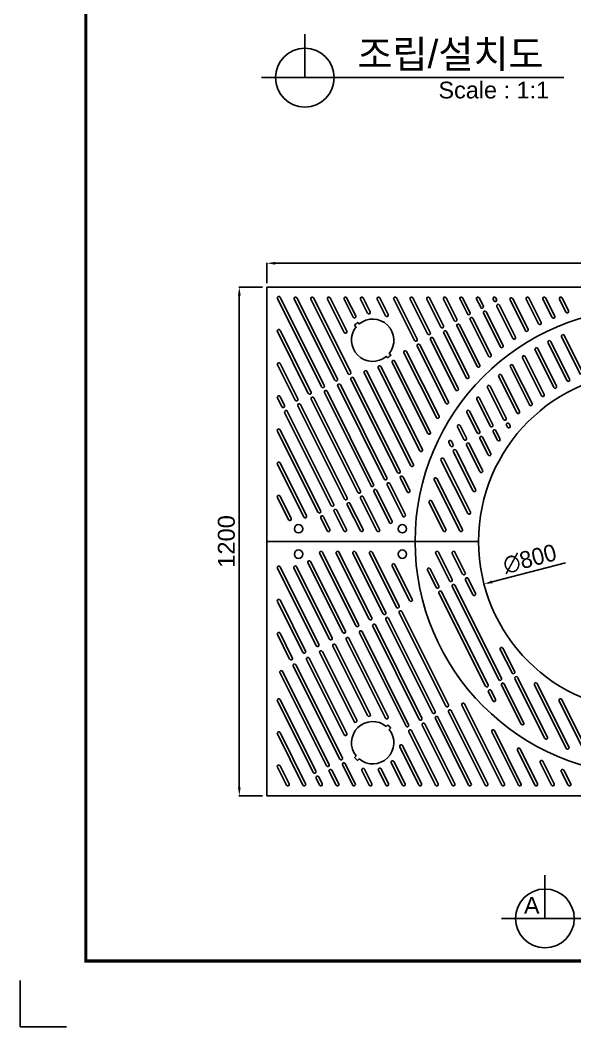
# Model space of a CAD drawing. Header units: millimetres. Extents: x 28332 to 34852, y -49763 to -45153.
# Drawn here: x 28332 to 29642, y -49763 to -47387 of the extents above; entities that cross this region are included whole.
import ezdxf
from ezdxf.enums import TextEntityAlignment as Align

# ---------------------------------------------------------------- set-up
doc = ezdxf.new("R2010")
doc.units = ezdxf.units.MM
doc.layers.add('LAYOUT', color=7, linetype='Continuous')
doc.layers.add('TEXT', color=7, linetype='Continuous')
doc.styles.get("Standard").update_dxf_attribs({"font": 'arial.ttf'})
doc.dimstyles.new('ISO-25', dxfattribs={"dimtxt": 40, "dimasz": 20, "dimexe": 1.25, "dimexo": 10, "dimgap": 10, "dimtad": 1, "dimdec": 0, "dimtxsty": 'Standard', "dimcen": 2.5, "dimclrd": 3, "dimclre": 3, "dimclrt": 3, "dimadec": 0, "dimazin": 0, "dimtfac": 1, "dimtdec": 0, "dimtmove": 0, "dimatfit": 3, "dimfxl": 0, "dimarcsym": 0})

# ---------------------------------------------------------------- blocks, each defined once
blk = doc.blocks.new('*D41')
at = {"color": 3, "lineweight": -2, "transparency": 16777216}
for p, q in [((28914.5, -48007.4), (28914.5, -47959.6)), ((30694.5, -47960.8), (28934.5, -47960.8)), ((30714.5, -48007.4), (30714.5, -47959.6))]:
    blk.add_line(p, q, dxfattribs=at)
at = {"color": 3, "transparency": 16777216}
for points in [[(28934.5, -47957.5), (28934.5, -47964.1), (28914.5, -47960.8)], [(30694.5, -47957.5), (30694.5, -47964.1), (30714.5, -47960.8)]]:
    blk.add_solid(points, dxfattribs=at)
at = {"layer": 'Defpoints', "color": 0, "transparency": 16777216}
for p in [(28914.5, -47960.8), (28914.5, -48017.4), (30714.5, -48017.4)]:
    blk.add_point(p, dxfattribs=at)
at = {"color": 3, "transparency": 16777216, "insert": (29814.5, -47930.4), "char_height": 40, "attachment_point": 5}
blk.add_mtext('1800', dxfattribs=at)
blk = doc.blocks.new('*D42')
at = {"color": 3, "lineweight": -2, "transparency": 16777216}
for p, q in [((28904.5, -48017.4), (28848.2, -48017.4)), ((28849.5, -49197.4), (28849.5, -48037.4)), ((28904.5, -49217.4), (28848.2, -49217.4))]:
    blk.add_line(p, q, dxfattribs=at)
at = {"color": 3, "transparency": 16777216}
for points in [[(28846.2, -48037.4), (28852.8, -48037.4), (28849.5, -48017.4)], [(28846.2, -49197.4), (28852.8, -49197.4), (28849.5, -49217.4)]]:
    blk.add_solid(points, dxfattribs=at)
at = {"layer": 'Defpoints', "color": 0, "transparency": 16777216}
for p in [(28849.5, -48017.4), (28914.5, -48017.4), (28914.5, -49217.4)]:
    blk.add_point(p, dxfattribs=at)
at = {"color": 3, "transparency": 16777216, "insert": (28819.1, -48617.4), "char_height": 40, "attachment_point": 5, "rotation": 90}
blk.add_mtext('1200', dxfattribs=at)
blk = doc.blocks.new('*D43')
at = {"color": 3, "lineweight": -2, "transparency": 16777216}
blk.add_line((29620, -48667.8), (29446.6, -48712.8), dxfattribs=at)
at = {"color": 3, "transparency": 16777216}
blk.add_solid([(29445.8, -48709.6), (29447.5, -48716), (29427.3, -48717.8)], dxfattribs=at)
at = {"layer": 'Defpoints', "color": 0, "transparency": 16777216}
for p in [(30201.6, -48516.9), (29427.3, -48717.8)]:
    blk.add_point(p, dxfattribs=at)
at = {"color": 3, "transparency": 16777216, "insert": (29535.4, -48658.8), "char_height": 40, "attachment_point": 5, "rotation": 14.5477}
blk.add_mtext('{\\fPMingLiU|b0|i0|c136|p0;∅800}', dxfattribs=at)

msp = doc.modelspace()

# ---------------------------------------------------------------- linework, layer by layer
for p, q in [((29004.2, -47522.7), (29004.2, -47420.4)), ((29615.5, -47522.7), (28901.8, -47522.7)), ((28914.5, -48617.4), (28914.5, -48017.4)), ((28914.5, -48017.4), (30714.5, -48017.4)), ((29050.1, -48249.5), (28945.7, -48040.8)), ((29043.8, -48252.7), (28939.5, -48043.9)), ((29075.1, -48237), (28979.4, -48045.5)), ((29081.4, -48233.9), (28985.6, -48042.4)), ((29106.4, -48221.4), (29018.5, -48045.5)), ((29112.7, -48218.2), (29024.8, -48042.4)), ((29096.9, -48124), (29057.6, -48045.5)), ((29103.1, -48120.8), (29063.9, -48042.4)), ((29118.1, -48088.1), (29096.8, -48045.5)), ((29124.3, -48085), (29103, -48042.4)), ((29152.4, -48078.5), (29135.9, -48045.5)), ((29158.7, -48075.4), (29142.2, -48042.4)), ((29194.7, -48084.8), (29175, -48045.5)), ((29201, -48081.7), (29181.3, -48042.4)), ((29263, -48143.1), (29214.2, -48045.5)), ((29269.2, -48140), (29220.4, -48042.4)), ((29294.3, -48127.4), (29253.3, -48045.5)), ((29300.5, -48124.3), (29259.5, -48042.4)), ((29325.6, -48111.8), (29292.4, -48045.5)), ((29331.8, -48108.7), (29298.7, -48042.4)), ((29356.9, -48096.1), (29331.6, -48045.5)), ((29363.1, -48093), (29337.8, -48042.4)), ((29388.2, -48080.5), (29370.7, -48045.5)), ((29394.4, -48077.4), (29376.9, -48042.4)), ((29419.5, -48064.8), (29409.8, -48045.5)), ((29425.8, -48061.7), (29416.1, -48042.4)), ((29450.8, -48049.2), (29448.9, -48045.5)), ((29457.1, -48046.1), (29455.2, -48042.4)), ((29495.3, -48138.1), (29457.5, -48062.6)), ((29501.5, -48135), (29463.8, -48059.5)), ((29525.3, -48119.9), (29488.8, -48046.9)), ((29531.5, -48116.8), (29495.1, -48043.8)), ((29556.3, -48103.6), (29527.2, -48045.5)), ((29562.5, -48100.5), (29533.5, -48042.4)), ((29588, -48088.8), (29566.3, -48045.5)), ((29594.3, -48085.7), (29572.6, -48042.4)), ((29620.7, -48076), (29605.5, -48045.5)), ((29627, -48072.8), (29611.7, -48042.4)), ((29466.2, -48158.2), (29426.2, -48078.3)), ((29472.5, -48155.1), (29432.5, -48075.1)), ((29411.1, -48204.6), (29363.6, -48109.6)), ((29417.4, -48201.5), (29369.8, -48106.4)), ((29438.1, -48180.4), (29394.9, -48093.9)), ((29444.4, -48177.3), (29401.2, -48090.8)), ((29012.5, -48268.3), (28939.5, -48122.2)), ((29018.8, -48265.2), (28945.7, -48119.1)), ((29385.2, -48231), (29332.3, -48125.2)), ((29391.4, -48227.9), (29338.5, -48122.1)), ((29655.2, -48223.3), (29610.6, -48134.1)), ((29661.5, -48220.2), (29616.9, -48130.9)), ((29336.9, -48291), (29269.7, -48156.5)), ((29343.2, -48287.9), (29275.9, -48153.4)), ((29360.4, -48259.8), (29301, -48140.9)), ((29366.7, -48256.6), (29307.2, -48137.7)), ((29623.3, -48237.7), (29578.6, -48148.3)), ((29629.6, -48234.6), (29584.9, -48145.2)), ((29314.9, -48325.1), (29238.4, -48172.2)), ((29321.1, -48322), (29244.6, -48169)), ((29562.9, -48273.4), (29518.2, -48183.9)), ((29569.2, -48270.3), (29524.4, -48180.8)), ((29592.5, -48254.3), (29547.9, -48165.1)), ((29598.7, -48251.2), (29554.1, -48161.9)), ((28981.2, -48284), (28939.5, -48200.4)), ((28987.5, -48280.8), (28945.7, -48197.3)), ((29275.7, -48403.4), (29177.8, -48207.5)), ((29282, -48400.3), (29184, -48204.3)), ((29294.4, -48362.4), (29210.6, -48195)), ((29300.6, -48359.3), (29216.9, -48191.8)), ((29534.7, -48295.2), (29489.6, -48205)), ((29540.9, -48292.1), (29495.8, -48201.8)), ((29229.3, -48451.5), (29119.4, -48231.6)), ((29254.4, -48439), (29144.5, -48219.1)), ((29260.7, -48435.9), (29150.7, -48216)), ((29504.8, -48313.8), (29462, -48228.2)), ((29511.1, -48310.7), (29468.3, -48225.1)), ((29191.8, -48470.3), (29081.8, -48250.4)), ((29198, -48467.2), (29088.1, -48247.3)), ((29223.1, -48454.7), (29113.1, -48234.8)), ((29473.5, -48329.4), (29435.7, -48253.8)), ((29479.8, -48326.3), (29442, -48250.7)), ((28949.9, -48299.6), (28939.5, -48278.7)), ((28956.2, -48296.5), (28945.7, -48275.6)), ((29135.4, -48498.5), (29025.5, -48278.6)), ((29160.5, -48486), (29050.5, -48266.1)), ((29166.7, -48482.8), (29056.8, -48263)), ((29448.5, -48342), (29416.9, -48278.8)), ((29097.9, -48517.3), (28987.9, -48297.4)), ((29104.1, -48514.1), (28994.2, -48294.3)), ((29129.2, -48501.6), (29019.2, -48281.7)), ((29442.2, -48345.1), (29410.6, -48281.9)), ((29066.6, -48532.9), (28956.6, -48313)), ((29072.8, -48529.8), (28962.9, -48309.9)), ((29410.9, -48360.7), (29386.9, -48312.7)), ((29417.2, -48357.6), (29393.2, -48309.6)), ((29379.6, -48376.4), (29364.7, -48346.6)), ((29385.9, -48373.3), (29371, -48343.4)), ((29482.5, -48347.4), (29480.2, -48342.8)), ((29488.8, -48344.3), (29486.5, -48339.7)), ((29035.3, -48548.6), (28939.5, -48357)), ((29041.5, -48545.4), (28945.7, -48353.8)), ((29437.2, -48413.2), (29417.6, -48374.2)), ((29443.4, -48410.1), (29423.9, -48371)), ((29458.9, -48378.4), (29448.9, -48358.5)), ((29465.1, -48375.3), (29455.2, -48355.4)), ((29348.3, -48392), (29344.2, -48383.9)), ((29354.6, -48388.9), (29350.5, -48380.8)), ((29417.7, -48452.6), (29386.3, -48389.8)), ((29424, -48449.5), (29392.6, -48386.7)), ((29401.3, -48497.9), (29355, -48405.5)), ((29407.5, -48494.8), (29361.3, -48402.3)), ((29001.9, -48560), (28939.5, -48435.2)), ((29008.1, -48556.9), (28945.7, -48432.1)), ((29388.9, -48551.4), (29325.8, -48425.4)), ((29395.1, -48548.3), (29332.1, -48422.2)), ((29245.9, -48500.3), (29229.8, -48468.1)), ((29252.2, -48497.2), (29236.1, -48464.9)), ((29376.5, -48589.2), (29316.3, -48468.8)), ((29235.3, -48557.4), (29198.5, -48483.7)), ((29241.6, -48554.2), (29204.8, -48480.6)), ((29370.2, -48592.4), (29310, -48471.9)), ((28965.8, -48566.1), (28939.5, -48513.5)), ((28972, -48562.9), (28945.7, -48510.4)), ((29174.5, -48592.4), (29135.9, -48515)), ((29180.8, -48589.2), (29142.1, -48511.9)), ((29203.9, -48572.9), (29167.2, -48499.4)), ((29210.2, -48569.7), (29173.4, -48496.2)), ((29135.4, -48592.4), (29104.6, -48530.7)), ((29141.7, -48589.2), (29110.8, -48527.5)), ((29331.1, -48592.4), (29297.6, -48525.4)), ((29337.3, -48589.2), (29303.8, -48522.2)), ((29057.1, -48592.4), (29042, -48562)), ((29063.4, -48589.2), (29048.2, -48558.9)), ((29096.3, -48592.4), (29073.3, -48546.3)), ((29102.5, -48589.2), (29079.5, -48543.2)), ((29414.5, -48617.4), (28914.5, -48617.4)), ((28914.5, -49217.4), (28914.5, -48617.4)), ((29039.4, -48645.5), (29124.9, -48816.6)), ((29045.7, -48642.4), (29131.2, -48813.5)), ((29078.5, -48645.5), (29156.2, -48800.9)), ((29084.8, -48642.4), (29162.5, -48797.8)), ((29117.7, -48645.5), (29189.1, -48788.4)), ((29123.9, -48642.4), (29195.4, -48785.3)), ((29156.8, -48645.5), (29220.4, -48772.8)), ((29163, -48642.4), (29226.7, -48769.6)), ((29313.3, -48645.5), (29345.6, -48710.1)), ((29319.6, -48642.4), (29351.9, -48707)), ((29352.4, -48645.5), (29376.9, -48694.5)), ((29358.7, -48642.4), (29383.2, -48691.4)), ((28939.5, -48680.4), (29031, -48863.5)), ((28945.7, -48677.3), (29037.3, -48860.4)), ((28978.4, -48680.1), (29062.3, -48847.9)), ((28984.7, -48677), (29068.6, -48844.8)), ((29011.4, -48667.8), (29093.6, -48832.2)), ((29017.7, -48664.7), (29099.9, -48829.1)), ((29210.5, -48674.7), (29251.7, -48757.1)), ((29216.8, -48671.6), (29258, -48754)), ((29300.1, -48681.6), (29320.6, -48722.7)), ((29293.8, -48684.7), (29314.3, -48725.8)), ((29389.9, -48704.8), (29407.6, -48740.1)), ((29352.4, -48723.6), (29462.3, -48943.4)), ((29358.6, -48720.4), (29468.6, -48940.3)), ((29383.7, -48707.9), (29401.3, -48743.2)), ((29321, -48739.2), (29431, -48959.1)), ((29327.3, -48736.1), (29437.2, -48956)), ((28939.5, -48758.7), (28999.7, -48879.2)), ((28945.7, -48755.5), (29006, -48876.1)), ((29195.8, -48801.8), (29305.8, -49021.7)), ((29202.1, -48798.7), (29312, -49018.6)), ((29227.1, -48786.2), (29337.1, -49006)), ((29233.4, -48783), (29343.3, -49002.9)), ((29164.5, -48817.5), (29274.5, -49037.4)), ((29170.8, -48814.3), (29280.7, -49034.2)), ((28939.5, -48836.9), (28968.4, -48894.8)), ((28945.7, -48833.8), (28974.7, -48891.7)), ((29101.9, -48848.8), (29194.8, -49034.6)), ((29108.2, -48845.7), (29201.1, -49031.5)), ((29133.2, -48833.1), (29243.2, -49053)), ((29139.5, -48830), (29249.4, -49049.9)), ((29070.6, -48864.4), (29152.6, -49028.4)), ((29076.9, -48861.3), (29158.9, -49025.3)), ((29465.9, -48872.4), (29493.6, -48927.8)), ((29472.2, -48869.2), (29499.9, -48924.7)), ((29008, -48895.7), (29097, -49073.7)), ((29014.3, -48892.6), (29103.2, -49070.5)), ((29039.3, -48880.1), (29120.5, -49042.5)), ((29045.6, -48877), (29126.8, -49039.4)), ((28976.7, -48911.4), (29086.6, -49131.3)), ((28983, -48908.3), (29092.9, -49128.1)), ((28945.4, -48927), (29055.3, -49146.9)), ((28951.6, -48923.9), (29061.6, -49143.8)), ((29500.3, -48941.2), (29570.9, -49082.5)), ((29506.6, -48938.1), (29577.2, -49079.3)), ((29469, -48956.9), (29514.8, -49048.4)), ((29475.3, -48953.7), (29521, -49045.3)), ((29546.5, -48955.4), (29621.7, -49105.7)), ((29552.8, -48952.2), (29627.9, -49102.5)), ((28945.7, -48990.3), (29030.3, -49159.4)), ((29437.7, -48972.5), (29448.2, -48993.5)), ((29444, -48969.4), (29454.4, -48990.3)), ((29611, -48990.5), (29675.1, -49118.6)), ((28939.5, -48993.5), (29024, -49162.6)), ((29375.1, -49003.8), (29469.4, -49192.4)), ((29381.3, -49000.7), (29475.6, -49189.2)), ((29604.8, -48993.6), (29668.8, -49121.8)), ((29312.5, -49035.1), (29391.1, -49192.4)), ((29318.7, -49032), (29397.4, -49189.2)), ((29343.8, -49019.5), (29430.2, -49192.4)), ((29350, -49016.3), (29436.5, -49189.2)), ((29256.1, -49063.3), (29319.1, -49189.2)), ((29281.2, -49050.8), (29352, -49192.4)), ((29287.4, -49047.6), (29358.2, -49189.2)), ((28939.5, -49071.7), (28999.8, -49192.4)), ((28945.7, -49068.6), (29006, -49189.2)), ((29249.9, -49066.4), (29312.8, -49192.4)), ((29445.7, -49066.8), (29508.5, -49192.4)), ((29452, -49063.7), (29514.7, -49189.2)), ((29228.7, -49102.3), (29273.7, -49192.4)), ((29235, -49099.2), (29280, -49189.2)), ((29506.4, -49109.9), (29547.6, -49192.4)), ((29512.7, -49106.8), (29553.9, -49189.2)), ((28939.5, -49150), (28960.6, -49192.4)), ((28945.7, -49146.8), (28966.9, -49189.2)), ((29068.3, -49157.2), (29084.3, -49189.2)), ((29093.3, -49144.7), (29117.2, -49192.4)), ((29099.6, -49141.6), (29123.4, -49189.2)), ((29138.9, -49157.6), (29156.3, -49192.4)), ((29145.2, -49154.4), (29162.6, -49189.2)), ((29178, -49157.4), (29195.4, -49192.4)), ((29184.2, -49154.3), (29201.7, -49189.2)), ((29208.5, -49140.2), (29234.6, -49192.4)), ((29214.7, -49137), (29240.8, -49189.2)), ((29560.2, -49139.2), (29586.7, -49192.4)), ((29566.5, -49136.1), (29593, -49189.2)), ((29616, -49157), (29632.1, -49189.2)), ((29030.7, -49176), (29038.9, -49192.4)), ((29037, -49172.9), (29045.2, -49189.2)), ((29062, -49160.3), (29078, -49192.4)), ((29609.8, -49160.2), (29625.9, -49192.4)), ((30714.5, -49217.4), (28914.5, -49217.4)), ((29571.2, -49507.1), (29571.2, -49404.7)), ((30182.5, -49507.1), (29468.8, -49507.1)), ((28331.9, -49763), (28331.9, -49653.2)), ((28441.6, -49763), (28331.9, -49763))]:
    msp.add_line(p, q)
for points in [[(29200.1, -48184.3, 0.045549), (29207.1, -48177.1), (29203.5, -48173.6, 0.904534), (29132.4, -48104), (29128.8, -48100.4, 0.045549), (29121.8, -48107.6), (29125.4, -48111.1, 0.904534), (29196.5, -48180.7)], [(29200.1, -49050.4, -0.045549), (29207.1, -49057.6), (29203.5, -49061.1, -0.904534), (29132.4, -49130.7), (29128.8, -49134.3, -0.045549), (29121.8, -49127.1), (29125.4, -49123.6, -0.904534), (29196.5, -49054)]]:
    msp.add_lwpolyline(points, format="xyb", close=True)
for centre, radius in [((29004.2, -47522.7), 69.4), ((28989.5, -48587.4), 10), ((29234.5, -48587.4), 10), ((28989.5, -48647.4), 10), ((29234.5, -48647.4), 10), ((29571.2, -49507.1), 69.4)]:
    msp.add_circle(centre, radius)
for centre, radius, start, end in [((28942.6, -48042.4), 3.5, 26.5651, 206.5651), ((28982.5, -48043.9), 3.5, 26.5651, 206.5651), ((29021.6, -48043.9), 3.5, 26.5651, 206.5651), ((29060.8, -48043.9), 3.5, 26.5651, 206.5651), ((29099.9, -48043.9), 3.5, 26.5651, 206.5651), ((29139, -48043.9), 3.5, 26.5651, 206.5651), ((29178.2, -48043.9), 3.5, 26.5651, 206.5651), ((29217.3, -48043.9), 3.5, 26.5651, 206.5651), ((29256.4, -48043.9), 3.5, 26.5651, 206.5651), ((29295.6, -48043.9), 3.5, 26.5651, 206.5651), ((29334.7, -48043.9), 3.5, 26.5651, 206.5651), ((29373.8, -48043.9), 3.5, 26.5651, 206.5651), ((29412.9, -48043.9), 3.5, 26.5651, 206.5651), ((29452.1, -48043.9), 3.5, 26.5651, 206.5651), ((29491.9, -48045.4), 3.5, 26.5651, 206.5651), ((29530.3, -48043.9), 3.5, 26.5651, 206.5651), ((29569.5, -48043.9), 3.5, 26.5651, 206.5651), ((29608.6, -48043.9), 3.5, 26.5651, 206.5651), ((29422.6, -48063.3), 3.5, 206.5651, 26.5651), ((29453.9, -48047.6), 3.5, 206.5651, 26.5651), ((29453.9, -48047.6), 3.5, 206.5651, 26.5651), ((29460.6, -48061), 3.5, 26.5651, 206.5651), ((29121.2, -48086.6), 3.5, 206.5651, 26.5651), ((29155.5, -48076.9), 3.5, 206.5651, 26.5651), ((29197.8, -48083.2), 3.5, 206.5651, 26.5651), ((29814.5, -48617.4), 550, 0, 180), ((29391.3, -48078.9), 3.5, 206.5651, 26.5651), ((29398, -48092.3), 3.5, 26.5651, 206.5651), ((29429.3, -48076.7), 3.5, 26.5651, 206.5651), ((29591.1, -48087.3), 3.5, 206.5651, 26.5651), ((29623.8, -48074.4), 3.5, 206.5651, 26.5651), ((29328.7, -48110.2), 3.5, 206.5651, 26.5651), ((29360, -48094.6), 3.5, 206.5651, 26.5651), ((29366.7, -48108), 3.5, 26.5651, 206.5651), ((29559.4, -48102), 3.5, 206.5651, 26.5651), ((28942.6, -48120.6), 3.5, 26.5651, 206.5651), ((29100, -48122.4), 3.5, 206.5651, 26.5651), ((29297.4, -48125.9), 3.5, 206.5651, 26.5651), ((29304.1, -48139.3), 3.5, 26.5651, 206.5651), ((29335.4, -48123.6), 3.5, 26.5651, 206.5651), ((29498.4, -48136.5), 3.5, 206.5651, 26.5651), ((29528.4, -48118.3), 3.5, 206.5651, 26.5651), ((29613.8, -48132.5), 3.5, 26.5651, 206.5651), ((29266.1, -48141.5), 3.5, 206.5651, 26.5651), ((29272.8, -48154.9), 3.5, 26.5651, 206.5651), ((29469.3, -48156.7), 3.5, 206.5651, 26.5651), ((29551, -48163.5), 3.5, 26.5651, 206.5651), ((29581.8, -48146.8), 3.5, 26.5651, 206.5651), ((29241.5, -48170.6), 3.5, 26.5651, 206.5651), ((29441.3, -48178.8), 3.5, 206.5651, 26.5651), ((29521.3, -48182.4), 3.5, 26.5651, 206.5651), ((28942.6, -48198.9), 3.5, 26.5651, 206.5651), ((29180.9, -48205.9), 3.5, 26.5651, 206.5651), ((29213.8, -48193.4), 3.5, 26.5651, 206.5651), ((29414.2, -48203), 3.5, 206.5651, 26.5651), ((29492.7, -48203.4), 3.5, 26.5651, 206.5651), ((29109.6, -48219.8), 3.5, 206.5651, 26.5651), ((29116.3, -48233.2), 3.5, 26.5651, 206.5651), ((29147.6, -48217.6), 3.5, 26.5651, 206.5651), ((29388.3, -48229.4), 3.5, 206.5651, 26.5651), ((29814.5, -48617.4), 400, 0, 180), ((29465.2, -48226.6), 3.5, 26.5651, 206.5651), ((29047, -48251.1), 3.5, 206.5651, 26.5651), ((29078.3, -48235.4), 3.5, 206.5651, 26.5651), ((29085, -48248.9), 3.5, 26.5651, 206.5651), ((29438.8, -48252.2), 3.5, 26.5651, 206.5651), ((29595.6, -48252.7), 3.5, 206.5651, 26.5651), ((29626.5, -48236.2), 3.5, 206.5651, 26.5651), ((28942.6, -48277.1), 3.5, 26.5651, 206.5651), ((29015.7, -48266.8), 3.5, 206.5651, 26.5651), ((29022.4, -48280.2), 3.5, 26.5651, 206.5651), ((29053.7, -48264.5), 3.5, 26.5651, 206.5651), ((29363.6, -48258.2), 3.5, 206.5651, 26.5651), ((29413.8, -48280.3), 3.5, 26.5651, 206.5651), ((29566, -48271.8), 3.5, 206.5651, 26.5651), ((28953, -48298.1), 3.5, 206.5651, 26.5651), ((28984.4, -48282.4), 3.5, 206.5651, 26.5651), ((28991.1, -48295.8), 3.5, 26.5651, 206.5651), ((29340.1, -48289.5), 3.5, 206.5651, 26.5651), ((29537.8, -48293.6), 3.5, 206.5651, 26.5651), ((28959.8, -48311.5), 3.5, 26.5651, 206.5651), ((29318, -48323.6), 3.5, 206.5651, 26.5651), ((29390, -48311.1), 3.5, 26.5651, 206.5651), ((29476.7, -48327.9), 3.5, 206.5651, 26.5651), ((29508, -48312.2), 3.5, 206.5651, 26.5651), ((29367.8, -48345), 3.5, 26.5651, 206.5651), ((29445.4, -48343.5), 3.5, 206.5651, 26.5651), ((29483.4, -48341.3), 3.5, 26.5651, 206.5651), ((29485.7, -48345.9), 3.5, 206.5651, 26.5651), ((28942.6, -48355.4), 3.5, 26.5651, 206.5651), ((29297.5, -48360.9), 3.5, 206.5651, 26.5651), ((29382.7, -48374.8), 3.5, 206.5651, 26.5651), ((29414, -48359.2), 3.5, 206.5651, 26.5651), ((29420.8, -48372.6), 3.5, 26.5651, 206.5651), ((29452.1, -48356.9), 3.5, 26.5651, 206.5651), ((29347.4, -48382.3), 3.5, 26.5651, 206.5651), ((29351.4, -48390.5), 3.5, 206.5651, 26.5651), ((29389.5, -48388.2), 3.5, 26.5651, 206.5651), ((29462, -48376.8), 3.5, 206.5651, 26.5651), ((29278.9, -48401.9), 3.5, 206.5651, 26.5651), ((29329, -48423.8), 3.5, 26.5651, 206.5651), ((29358.1, -48403.9), 3.5, 26.5651, 206.5651), ((29440.3, -48411.7), 3.5, 206.5651, 26.5651), ((28942.6, -48433.7), 3.5, 26.5651, 206.5651), ((29257.5, -48437.4), 3.5, 206.5651, 26.5651), ((29194.9, -48468.7), 3.5, 206.5651, 26.5651), ((29226.2, -48453.1), 3.5, 206.5651, 26.5651), ((29232.9, -48466.5), 3.5, 26.5651, 206.5651), ((29313.1, -48470.4), 3.5, 26.5651, 206.5651), ((29420.9, -48451.1), 3.5, 206.5651, 26.5651), ((29163.6, -48484.4), 3.5, 206.5651, 26.5651), ((29201.6, -48482.2), 3.5, 26.5651, 206.5651), ((28942.6, -48511.9), 3.5, 26.5651, 206.5651), ((29101, -48515.7), 3.5, 206.5651, 26.5651), ((29132.3, -48500), 3.5, 206.5651, 26.5651), ((29139, -48513.5), 3.5, 26.5651, 206.5651), ((29170.3, -48497.8), 3.5, 26.5651, 206.5651), ((29249, -48498.7), 3.5, 206.5651, 26.5651), ((29404.4, -48496.4), 3.5, 206.5651, 26.5651), ((29069.7, -48531.3), 3.5, 206.5651, 26.5651), ((29107.7, -48529.1), 3.5, 26.5651, 206.5651), ((29300.7, -48523.8), 3.5, 26.5651, 206.5651), ((28968.9, -48564.5), 3.5, 206.5651, 26.5651), ((29005, -48558.5), 3.5, 206.5651, 26.5651), ((29038.4, -48547), 3.5, 206.5651, 26.5651), ((29045.1, -48560.4), 3.5, 26.5651, 206.5651), ((29076.4, -48544.8), 3.5, 26.5651, 206.5651), ((29238.4, -48555.8), 3.5, 206.5651, 26.5651), ((29392, -48549.8), 3.5, 206.5651, 26.5651), ((29207.1, -48571.3), 3.5, 206.5651, 26.5651), ((29060.3, -48590.8), 3.5, 206.5651, 26.5651), ((29099.4, -48590.8), 3.5, 206.5651, 26.5651), ((29138.5, -48590.8), 3.5, 206.5651, 26.5651), ((29177.7, -48590.8), 3.5, 206.5651, 26.5651), ((29334.2, -48590.8), 3.5, 206.5651, 26.5651), ((29373.3, -48590.8), 3.5, 206.5651, 26.5651), ((29814.5, -48617.4), 550, 180, 0), ((29814.5, -48617.4), 400, 180, 0), ((29042.5, -48643.9), 3.5, 26.5651, 206.5651), ((29081.7, -48643.9), 3.5, 26.5651, 206.5651), ((29120.8, -48643.9), 3.5, 26.5651, 206.5651), ((29159.9, -48643.9), 3.5, 26.5651, 206.5651), ((29316.4, -48643.9), 3.5, 26.5651, 206.5651), ((29355.6, -48643.9), 3.5, 26.5651, 206.5651), ((28942.6, -48678.8), 3.5, 26.5651, 206.5651), ((28981.6, -48678.5), 3.5, 26.5651, 206.5651), ((29014.5, -48666.2), 3.5, 26.5651, 206.5651), ((29213.7, -48673.2), 3.5, 26.5651, 206.5651), ((29296.9, -48683.2), 3.5, 26.5651, 206.5651), ((29348.8, -48708.6), 3.5, 206.5651, 26.5651), ((29380.1, -48692.9), 3.5, 206.5651, 26.5651), ((29386.8, -48706.3), 3.5, 26.5651, 206.5651), ((29317.5, -48724.2), 3.5, 206.5651, 26.5651), ((29355.5, -48722), 3.5, 26.5651, 206.5651), ((28942.6, -48757.1), 3.5, 26.5651, 206.5651), ((29254.9, -48755.5), 3.5, 206.5651, 26.5651), ((29324.2, -48737.6), 3.5, 26.5651, 206.5651), ((29404.4, -48741.6), 3.5, 206.5651, 26.5651), ((29223.6, -48771.2), 3.5, 206.5651, 26.5651), ((29159.4, -48799.4), 3.5, 206.5651, 26.5651), ((29192.3, -48786.8), 3.5, 206.5651, 26.5651), ((29199, -48800.3), 3.5, 26.5651, 206.5651), ((29230.3, -48784.6), 3.5, 26.5651, 206.5651), ((29128.1, -48815), 3.5, 206.5651, 26.5651), ((29167.7, -48815.9), 3.5, 26.5651, 206.5651), ((28942.6, -48835.4), 3.5, 26.5651, 206.5651), ((29065.5, -48846.3), 3.5, 206.5651, 26.5651), ((29096.8, -48830.7), 3.5, 206.5651, 26.5651), ((29105, -48847.2), 3.5, 26.5651, 206.5651), ((29136.3, -48831.6), 3.5, 26.5651, 206.5651), ((29034.2, -48862), 3.5, 206.5651, 26.5651), ((29073.7, -48862.9), 3.5, 26.5651, 206.5651), ((29469, -48870.8), 3.5, 26.5651, 206.5651), ((28971.6, -48893.3), 3.5, 206.5651, 26.5651), ((29002.9, -48877.6), 3.5, 206.5651, 26.5651), ((29011.1, -48894.2), 3.5, 26.5651, 206.5651), ((29042.4, -48878.5), 3.5, 26.5651, 206.5651), ((28979.8, -48909.8), 3.5, 26.5651, 206.5651), ((28948.5, -48925.5), 3.5, 26.5651, 206.5651), ((29465.4, -48941.9), 3.5, 206.5651, 26.5651), ((29496.7, -48926.2), 3.5, 206.5651, 26.5651), ((29503.4, -48939.6), 3.5, 26.5651, 206.5651), ((29434.1, -48957.5), 3.5, 206.5651, 26.5651), ((29440.8, -48970.9), 3.5, 26.5651, 206.5651), ((29472.1, -48955.3), 3.5, 26.5651, 206.5651), ((29549.6, -48953.8), 3.5, 26.5651, 206.5651), ((28942.6, -48991.9), 3.5, 26.5651, 206.5651), ((29451.3, -48991.9), 3.5, 206.5651, 26.5651), ((29607.9, -48992.1), 3.5, 26.5651, 206.5651), ((29340.2, -49004.5), 3.5, 206.5651, 26.5651), ((29346.9, -49017.9), 3.5, 26.5651, 206.5651), ((29378.2, -49002.2), 3.5, 26.5651, 206.5651), ((29123.6, -49041), 3.5, 206.5651, 26.5651), ((29155.7, -49026.9), 3.5, 206.5651, 26.5651), ((29198, -49033), 3.5, 206.5651, 26.5651), ((29277.6, -49035.8), 3.5, 206.5651, 26.5651), ((29308.9, -49020.1), 3.5, 206.5651, 26.5651), ((29315.6, -49033.5), 3.5, 26.5651, 206.5651), ((29246.3, -49051.4), 3.5, 206.5651, 26.5651), ((29253, -49064.9), 3.5, 26.5651, 206.5651), ((29284.3, -49049.2), 3.5, 26.5651, 206.5651), ((29448.9, -49065.3), 3.5, 26.5651, 206.5651), ((29517.9, -49046.9), 3.5, 206.5651, 26.5651), ((28942.6, -49070.1), 3.5, 26.5651, 206.5651), ((29100.1, -49072.1), 3.5, 206.5651, 26.5651), ((29574.1, -49080.9), 3.5, 206.5651, 26.5651), ((29231.8, -49100.8), 3.5, 26.5651, 206.5651), ((29509.5, -49108.3), 3.5, 26.5651, 206.5651), ((29624.8, -49104.1), 3.5, 206.5651, 26.5651), ((29089.8, -49129.7), 3.5, 206.5651, 26.5651), ((29563.3, -49137.7), 3.5, 26.5651, 206.5651), ((28942.6, -49148.4), 3.5, 26.5651, 206.5651), ((29058.5, -49145.4), 3.5, 206.5651, 26.5651), ((29065.2, -49158.8), 3.5, 26.5651, 206.5651), ((29096.5, -49143.1), 3.5, 26.5651, 206.5651), ((29142, -49156), 3.5, 26.5651, 206.5651), ((29181.1, -49155.8), 3.5, 26.5651, 206.5651), ((29211.6, -49138.6), 3.5, 26.5651, 206.5651), ((29612.9, -49158.6), 3.5, 26.5651, 206.5651), ((29027.2, -49161), 3.5, 206.5651, 26.5651), ((29033.9, -49174.4), 3.5, 26.5651, 206.5651), ((28963.8, -49190.8), 3.5, 206.5651, 26.5651), ((29002.9, -49190.8), 3.5, 206.5651, 26.5651), ((29042, -49190.8), 3.5, 206.5651, 26.5651), ((29081.2, -49190.8), 3.5, 206.5651, 26.5651), ((29120.3, -49190.8), 3.5, 206.5651, 26.5651), ((29159.4, -49190.8), 3.5, 206.5651, 26.5651), ((29198.6, -49190.8), 3.5, 206.5651, 26.5651), ((29237.7, -49190.8), 3.5, 206.5651, 26.5651), ((29276.8, -49190.8), 3.5, 206.5651, 26.5651), ((29316, -49190.8), 3.5, 206.5651, 26.5651), ((29355.1, -49190.8), 3.5, 206.5651, 26.5651), ((29394.2, -49190.8), 3.5, 206.5651, 26.5651), ((29433.4, -49190.8), 3.5, 206.5651, 26.5651), ((29472.5, -49190.8), 3.5, 206.5651, 26.5651), ((29511.6, -49190.8), 3.5, 206.5651, 26.5651), ((29550.7, -49190.8), 3.5, 206.5651, 26.5651), ((29589.9, -49190.8), 3.5, 206.5651, 26.5651), ((29629, -49190.8), 3.5, 206.5651, 26.5651)]:
    msp.add_arc(centre, radius, start, end)
at = {"layer": 'LAYOUT'}
msp.add_line((28487.1, -49421.5), (28487.1, -49607.7), dxfattribs=at)
at = {"layer": 'LAYOUT', "const_width": 7.76}
msp.add_lwpolyline([(28487.1, -49607.7), (34696.4, -49607.7), (34696.4, -45307.8), (28487.1, -45307.8)], close=True, dxfattribs=at)

# ---------------------------------------------------------------- texts
msp.add_text('A', height=39.6).set_placement((29521.7, -49496))
at = {"layer": 'TEXT'}
msp.add_text('조립/설치도', height=66, dxfattribs=at).set_placement((29348.2, -47500), align=Align.CENTER)
msp.add_text('Scale : 1:1', height=39.6, dxfattribs=at).set_placement((29319.8, -47571.8))

# ---------------------------------------------------------------- dimensions: what is measured, and where the dimension line sits
dim = msp.add_linear_dim(base=(28914.5, -47960.8), p1=(30714.5, -48017.4), p2=(28914.5, -48017.4), dimstyle='ISO-25')
dim.commit()
dim.dimension.update_dxf_attribs({"geometry": '*D41', "text_midpoint": (29814.5, -47930.4)})
dim = msp.add_linear_dim(base=(28849.5, -48017.4), p1=(28914.5, -49217.4), p2=(28914.5, -48017.4), angle=90, dimstyle='ISO-25')
dim.commit()
dim.dimension.update_dxf_attribs({"geometry": '*D42', "text_midpoint": (28819.1, -48617.4)})
dim = msp.add_diameter_dim_2p(p1=(30201.6, -48516.9), p2=(29427.3, -48717.8), text='{\\fPMingLiU|b0|i0|c136|p0;<>}', dimstyle='ISO-25')
dim.commit()
dim.dimension.update_dxf_attribs({"geometry": '*D43', "text_midpoint": (29543, -48687.8), "dimtype": 131})

doc.saveas('drawing.dxf')
